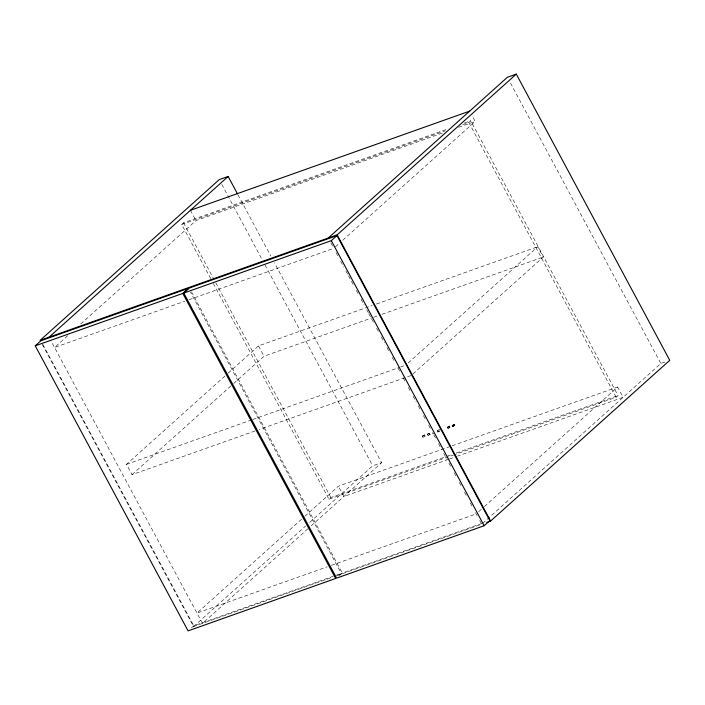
<?xml version="1.0" encoding="UTF-8"?>
<svg xmlns="http://www.w3.org/2000/svg" width="705" height="705" viewBox="0 0 705 705"><rect width="100%" height="100%" fill="white"/><g stroke="black" fill="none" stroke-linecap="round" stroke-linejoin="round"><path stroke-width="0.53" stroke-dasharray="3.52 2.64" d="M424.498 434.87L422.313 436.183L422.921 437.329L424.613 436.659L425.106 436.016L424.498 434.87L422.313 436.183M430.006 434.571C430.279 431.786 425.899 433.998 427.873 435.567L430.006 434.571L429.442 433.108M449.861 427.494L449.332 426.005L447.076 427.38L447.693 428.525L448.777 428.191L449.949 427.142L449.332 426.005M452.134 425.635L454.381 424.154L454.998 425.3L453.738 426.428L452.654 426.745L452.046 425.608L454.381 424.154M422.921 437.329L425.106 436.016M427.873 435.567L430.059 434.254M432.209 432.667L432.985 433.513M437.162 430.905L439.347 429.592L437.162 430.905L437.779 432.05L439.911 431.055M437.779 432.05L439.55 430.843M447.693 428.525L449.949 427.142M452.654 426.745L454.998 425.3M210.742 278.66L181.687 224.481L183.573 222.789L447.922 128.892M67.618 335.756L54.541 347.494L184.851 301.211M80.696 324.027L195.964 220.603L443.128 132.813M462.709 124.662L468.843 122.485L470.728 120.793L618.047 395.549L616.161 397.241L454.443 454.681M335.404 246.847L339.493 243.181M342.762 240.246L475.188 121.427L472.183 115.805M255.095 430.94L132.029 474.65L126.503 464.348L227.345 373.87M228.164 373.13L258.497 345.917L372.258 305.512M132.029 474.65L232.87 384.172M233.69 383.441L264.023 356.219L372.61 317.647M408.195 362.96L537.73 246.732L543.255 257.043L411.262 375.474L259.237 429.468M301.59 519.206L196.951 613.086L327.261 566.802M304.86 516.272L338.374 486.194L451.094 446.159M213.333 283.498L329.006 499.228L330.892 497.536L445.965 456.673M191.328 627.979L193.752 625.811L335.095 575.606M42.185 344.234L193.567 626.551L305.626 526.009M309.715 522.343L372.698 465.829L381.608 462.665L274.448 262.806M307.926 528.776L202.476 623.387L51.024 340.938M311.196 525.842L381.608 462.665M338.867 575.58L341.29 573.403L190.526 292.223M339.854 575.227L342.277 573.05L483.621 522.846M478.633 511.707L483.542 507.309M484.353 506.569L617.598 387.019L623.123 397.32L457.66 456.091M482.52 523.48L660.841 363.48L665.793 361.727M449.244 426.349L447.076 427.38M429.398 433.425L427.265 434.421M464.507 123.005L470.728 120.793M181.687 224.481L445.331 130.839M458.647 127.297L475.188 121.427M188.984 299.74L332.734 248.68M376.399 304.04L537.73 246.732M373.65 317.285L377.783 315.814M381.925 314.342L543.255 257.043M126.503 464.348L251.641 419.898M252.681 419.537L399.532 367.367M400.563 367.005L405.736 365.164M452.134 445.789L617.598 387.019M446.996 456.302L452.187 454.461M456.329 452.989L618.047 395.549M329.006 499.228L453.403 455.051M448.345 459.396L343.899 496.496L338.374 486.194M449.385 459.034L456.62 456.461M331.394 565.331L476.183 513.91M336.126 575.236L341.29 573.403M193.567 626.551L332.786 577.104M336.919 575.633L481.709 524.212M432.826 433.813L433.919 433.478M452.116 425.406L452.883 426.393M510.499 83.102L660.841 363.48M468.843 122.485L616.161 397.241M454.249 424.542L454.857 425.688M453.394 424.507L454.002 425.653M453.121 425.282L453.738 426.428M448.345 426.349L448.953 427.494M447.261 427.054L447.878 428.199M437.32 430.614L437.928 431.751M330.848 242.864L333.271 247.376M336.047 252.566L338.647 257.413M340.735 261.291L343.855 267.116M345.935 270.993L348.014 274.88M348.534 275.849L353.214 284.582M356.333 290.398L358.422 294.276M361.022 299.132L364.141 304.948M366.741 309.803L368.301 312.712M368.821 313.681L373.5 322.414M376.629 328.239L378.708 332.117M381.308 336.964L384.428 342.789M387.027 347.635L389.627 352.491M392.227 357.338L394.835 362.194M397.955 368.01L400.035 371.896M403.154 377.713L405.234 381.599M408.354 387.415L410.442 391.293M413.042 396.148L416.161 401.965M418.241 405.851L420.321 409.728M423.441 415.553L425.52 419.431M428.649 425.256L430.729 429.133M433.848 434.95L436.448 439.805M438.528 443.683L441.647 449.508M443.727 453.385L446.855 459.211M448.935 463.088L451.015 466.966M454.135 472.791L456.734 477.637M459.334 482.493L461.934 487.34M464.542 492.196L467.142 497.043M470.261 502.868L472.341 506.745M475.461 512.57L477.69 516.712M479.7 520.466L481.207 523.269M427.415 434.13L428.032 435.276M422.462 435.884L423.079 437.029M238.034 194.897L270.808 256.021M221.837 184.481L262.419 260.154M265.018 265.001L372.698 465.829M190.438 210.301L195.964 220.603M258.497 345.917L264.023 356.219M183.573 222.789L213.139 277.929M215.739 282.767L330.892 497.536M191.513 291.879L342.277 573.05M42.987 344.63L193.752 625.811"/><path stroke-width="1.06" d="M35.25 345.829L40.908 340.753L188.446 288.345L182.789 293.421L35.25 345.829L188.094 630.887L335.633 578.479L182.789 293.421M49.015 337.193L228.147 176.462L237.514 193.928M183.776 293.068L189.434 287.993L336.972 235.593L489.816 520.651L484.159 525.727L336.62 578.126L183.776 293.068L331.315 240.669L336.972 235.593M328.248 238.008L507.38 77.286L516.289 74.113L669.75 360.317L490.618 521.048L486.653 522.449M228.147 176.462L219.237 179.625L40.106 340.356L337.157 234.844L516.289 74.113M190.438 210.301L469.671 111.117M337.157 234.844L490.618 521.048M331.315 240.669L484.159 525.727"/></g></svg>
